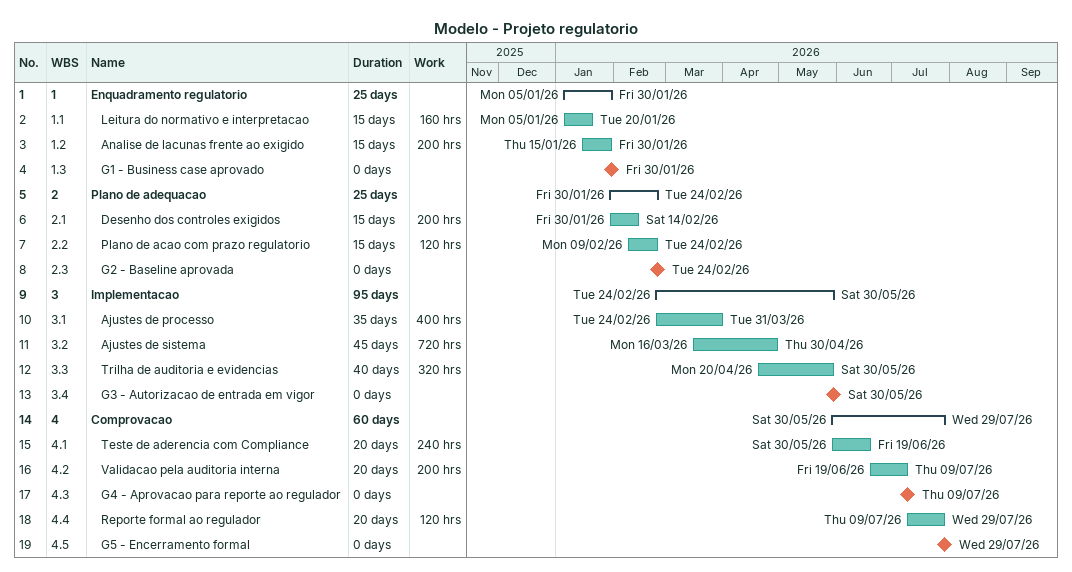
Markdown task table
Modelo - Projeto regulatorio

| ID | WBS | Task | Duration | Start | Finish | Work (h) |
|---|---|---|---|---|---|---|
| 1 | 1 | **Enquadramento regulatorio** | 25d | 2026-01-05 | 2026-01-30 |  |
| 2 | 1.1 | Leitura do normativo e interpretacao | 15d | 2026-01-05 | 2026-01-20 | 160 |
| 3 | 1.2 | Analise de lacunas frente ao exigido | 15d | 2026-01-15 | 2026-01-30 | 200 |
| 4 | 1.3 | G1 - Business case aprovado | 0d | 2026-01-30 | 2026-01-30 |  |
| 5 | 2 | **Plano de adequacao** | 25d | 2026-01-30 | 2026-02-24 |  |
| 6 | 2.1 | Desenho dos controles exigidos | 15d | 2026-01-30 | 2026-02-14 | 200 |
| 7 | 2.2 | Plano de acao com prazo regulatorio | 15d | 2026-02-09 | 2026-02-24 | 120 |
| 8 | 2.3 | G2 - Baseline aprovada | 0d | 2026-02-24 | 2026-02-24 |  |
| 9 | 3 | **Implementacao** | 95d | 2026-02-24 | 2026-05-30 |  |
| 10 | 3.1 | Ajustes de processo | 35d | 2026-02-24 | 2026-03-31 | 400 |
| 11 | 3.2 | Ajustes de sistema | 45d | 2026-03-16 | 2026-04-30 | 720 |
| 12 | 3.3 | Trilha de auditoria e evidencias | 40d | 2026-04-20 | 2026-05-30 | 320 |
| 13 | 3.4 | G3 - Autorizacao de entrada em vigor | 0d | 2026-05-30 | 2026-05-30 |  |
| 14 | 4 | **Comprovacao** | 60d | 2026-05-30 | 2026-07-29 |  |
| 15 | 4.1 | Teste de aderencia com Compliance | 20d | 2026-05-30 | 2026-06-19 | 240 |
| 16 | 4.2 | Validacao pela auditoria interna | 20d | 2026-06-19 | 2026-07-09 | 200 |
| 17 | 4.3 | G4 - Aprovacao para reporte ao regulador | 0d | 2026-07-09 | 2026-07-09 |  |
| 18 | 4.4 | Reporte formal ao regulador | 20d | 2026-07-09 | 2026-07-29 | 120 |
| 19 | 4.5 | G5 - Encerramento formal | 0d | 2026-07-29 | 2026-07-29 |  |
